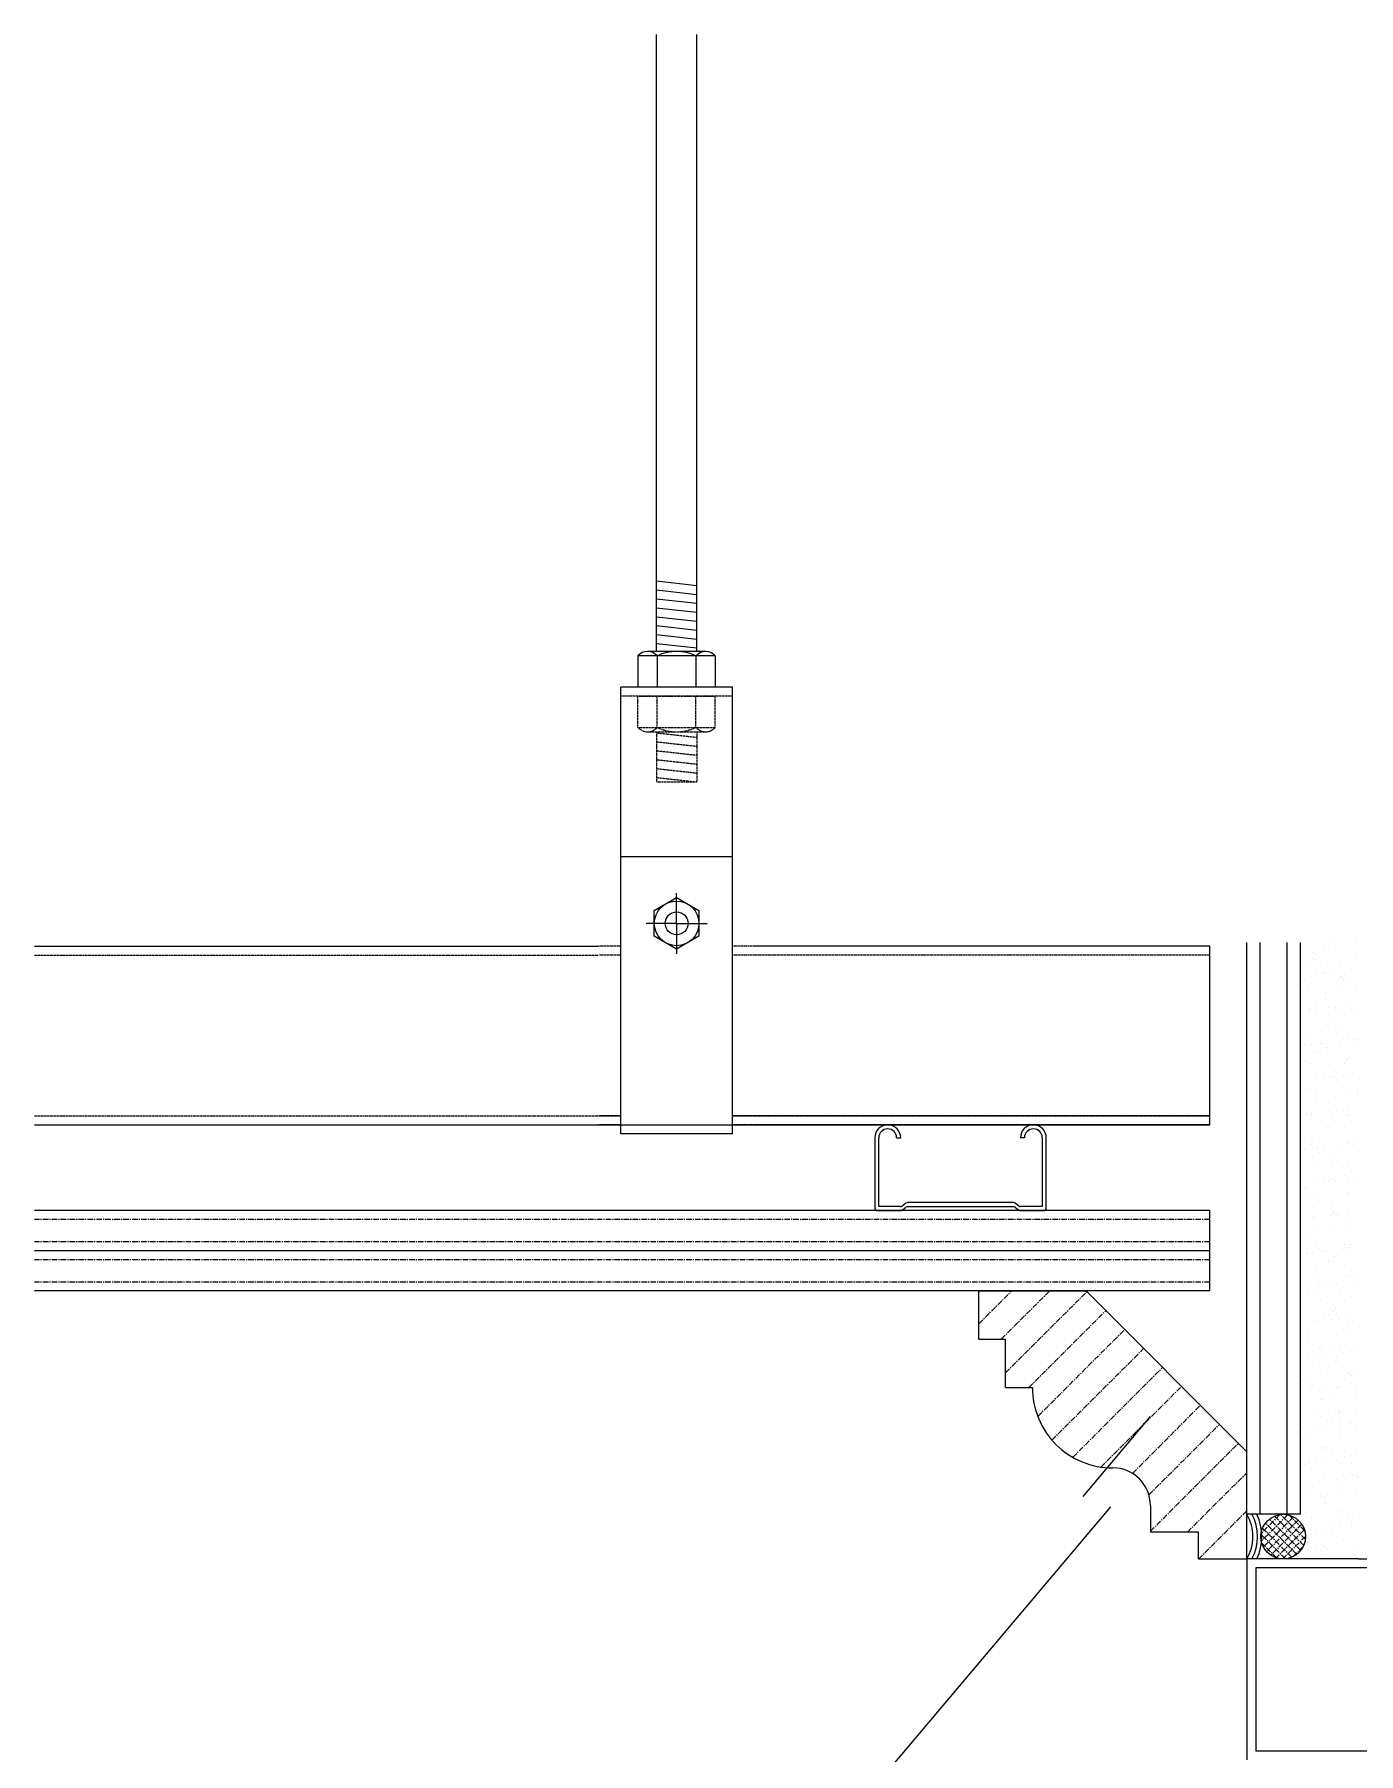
# Model space of a CAD drawing. Header units: inches. Extents: x -1249499 to 290957, y -589671 to 1013543.
# Drawn here: x -885822.3 to -885525.9, y 253292.7 to 253677.6 of the extents above; entities that cross this region are included whole.
import ezdxf

# ---------------------------------------------------------------- set-up
doc = ezdxf.new("R2010")
doc.units = ezdxf.units.IN
doc.header["$MEASUREMENT"] = 0
doc.linetypes.add('CENTER', pattern=[2, 1.25, -0.25, 0.25, -0.25])
doc.linetypes.add('HD10', pattern=[0.25, 0.15, -0.1])
for name, color, linetype in [('11', 13, 'CENTER'), ('3', 2, 'Continuous'), ('31', 54, 'Continuous'), ('32', 11, 'Continuous'), ('5', 5, 'Continuous'), ('6', 6, 'Continuous')]:
    doc.layers.add(name, color=color, linetype=linetype)
doc.layers.add('8', color=8, linetype='Continuous', lineweight=5)

msp = doc.modelspace()

# ---------------------------------------------------------------- linework, layer by layer
at = {"layer": '11'}
for p, q in [((-885559.13, 253412.24), (-885822.25, 253412.24)), ((-885559.13, 253407.24), (-885822.25, 253407.24)), ((-885559.13, 253403.24), (-885822.25, 253403.24)), ((-885559.13, 253398.24), (-885822.25, 253398.24)), ((-885610.86, 253388.89), (-885603.51, 253396.24)), ((-885605.83, 253385.44), (-885595.03, 253396.24)), ((-885604.86, 253377.92), (-885586.7, 253396.08)), ((-885599.66, 253374.64), (-885582.46, 253391.83)), ((-885597.66, 253368.14), (-885578.22, 253387.59)), ((-885594.48, 253362.84), (-885573.98, 253383.35)), ((-885589.84, 253359), (-885569.73, 253379.11)), ((-885583.54, 253356.81), (-885565.49, 253374.86)), ((-885576.47, 253355.4), (-885561.25, 253370.62)), ((-885572.8, 253350.58), (-885557, 253366.38)), ((-885572.46, 253342.43), (-885552.76, 253362.13)), ((-885564.18, 253342.23), (-885550.86, 253355.55)), ((-885561.69, 253336.23), (-885550.86, 253347.06)), ((-885543.45, 253346.18), (-885547.68, 253341.96)), ((-885541.73, 253346.14), (-885547.63, 253340.24)), ((-885538.14, 253339.25), (-885544.72, 253345.82)), ((-885537.76, 253340.64), (-885543.32, 253346.2)), ((-885537.9, 253342.55), (-885541.42, 253346.06)), ((-885540.81, 253336.62), (-885547.35, 253343.15)), ((-885540.42, 253345.67), (-885547.16, 253338.93)), ((-885539.69, 253337.26), (-885546.7, 253344.27)), ((-885539.38, 253344.95), (-885546.44, 253337.89)), ((-885538.8, 253338.14), (-885545.82, 253345.16)), ((-885538.56, 253344), (-885545.49, 253337.07)), ((-885537.98, 253342.81), (-885544.3, 253336.49)), ((-885542.22, 253336.26), (-885547.7, 253341.74)), ((-885544.18, 253336.45), (-885547.51, 253339.78)), ((-885537.73, 253341.3), (-885542.79, 253336.24)), ((-885538.25, 253339), (-885540.49, 253336.76))]:
    msp.add_line(p, q, dxfattribs=at)
at = {"layer": '3'}
for p, q in [((-885550.86, 253336.24), (-885550.86, 253474.28)), ((-885538.86, 253346.24), (-885538.86, 253474.28)), ((-885610.86, 253385.44), (-885610.86, 253396.24)), ((-885610.86, 253396.24), (-885586.86, 253396.24)), ((-885586.86, 253396.24), (-885550.86, 253360.24)), ((-885610.86, 253385.44), (-885604.86, 253385.44)), ((-885604.86, 253374.64), (-885604.86, 253385.44)), ((-885604.86, 253374.64), (-885598.86, 253374.64)), ((-885550.86, 253336.24), (-885550.86, 253356.24)), ((-885572.46, 253348.24), (-885572.46, 253342.24)), ((-885538.86, 253346.24), (-885550.86, 253346.24)), ((-885561.66, 253342.24), (-885572.46, 253342.24)), ((-885561.66, 253336.24), (-885561.66, 253342.24)), ((-885561.66, 253336.24), (-885550.86, 253336.24))]:
    msp.add_line(p, q, dxfattribs=at)
for centre, radius, start, end in [((-885580.86, 253374.61), 18, 179.9079, 270), ((-885580.86, 253348.24), 8.4, 0, 90)]:
    msp.add_arc(centre, radius, start, end, dxfattribs=at)
at = {"layer": '31'}
for p, q in [((-885683, 253539.44), (-885683, 253677.6)), ((-885674, 253539.44), (-885674, 253677.6)), ((-885674, 253554.14), (-885683, 253555.14)), ((-885674, 253552.14), (-885683, 253553.14)), ((-885674, 253550.14), (-885683, 253551.14)), ((-885674, 253548.14), (-885683, 253549.14)), ((-885674, 253546.14), (-885683, 253547.14)), ((-885674, 253544.14), (-885683, 253545.14)), ((-885674, 253542.14), (-885683, 253543.14)), ((-885669.84, 253538.44), (-885687.16, 253538.44)), ((-885687.16, 253538.44), (-885687.16, 253531.44)), ((-885672, 253539.44), (-885684.99, 253539.44)), ((-885674, 253540.14), (-885683, 253541.14)), ((-885682.83, 253538.44), (-885682.83, 253531.44)), ((-885674.17, 253538.44), (-885674.17, 253531.44)), ((-885669.84, 253538.44), (-885669.84, 253531.44)), ((-885666, 253531.44), (-885691, 253531.44)), ((-885691, 253431.44), (-885691, 253531.44)), ((-885669.84, 253531.44), (-885687.16, 253531.44)), ((-885666, 253431.44), (-885666, 253531.44)), ((-885691, 253493.55), (-885666, 253493.55)), ((-885678.5, 253478.55), (-885678.5, 253485.35)), ((-885683.5, 253481.44), (-885678.5, 253484.32)), ((-885683.5, 253475.66), (-885683.5, 253481.44)), ((-885678.5, 253484.32), (-885673.5, 253481.44)), ((-885673.5, 253481.44), (-885673.5, 253475.66)), ((-885678.5, 253478.55), (-885685.29, 253478.55)), ((-885678.5, 253478.55), (-885678.5, 253471.75)), ((-885678.5, 253478.55), (-885671.7, 253478.55)), ((-885822.25, 253473.44), (-885696, 253473.44)), ((-885678.5, 253472.78), (-885683.5, 253475.66)), ((-885673.5, 253475.66), (-885678.5, 253472.78)), ((-885559.13, 253473.44), (-885661, 253473.44)), ((-885559.13, 253433.44), (-885559.13, 253473.44)), ((-885822.25, 253433.44), (-885559.13, 253433.44)), ((-885666, 253431.44), (-885691, 253431.44)), ((-885559.13, 253433.44), (-885661, 253433.44)), ((-885634.15, 253430.54), (-885634.15, 253414.84)), ((-885633.25, 253415.14), (-885633.25, 253430.54)), ((-885629.25, 253430.54), (-885628.35, 253430.54)), ((-885600.65, 253430.54), (-885601.55, 253430.54)), ((-885596.65, 253430.54), (-885596.65, 253415.14)), ((-885595.75, 253414.84), (-885595.75, 253430.54)), ((-885628.36, 253415.14), (-885633.25, 253415.14)), ((-885627.16, 253415.91), (-885627.99, 253415.26)), ((-885614.95, 253416.04), (-885626.79, 253416.04)), ((-885626.79, 253415.14), (-885614.95, 253415.14)), ((-885603.11, 253416.04), (-885614.95, 253416.04)), ((-885614.95, 253415.14), (-885603.11, 253415.14)), ((-885601.91, 253415.26), (-885602.74, 253415.91)), ((-885596.65, 253415.14), (-885601.54, 253415.14)), ((-885559.13, 253414.24), (-885822.25, 253414.24)), ((-885633.55, 253414.24), (-885628.36, 253414.24)), ((-885627.99, 253414.36), (-885627.16, 253415.01)), ((-885602.74, 253415.01), (-885601.91, 253414.36)), ((-885601.54, 253414.24), (-885596.35, 253414.24)), ((-885559.13, 253396.24), (-885559.13, 253414.24)), ((-885559.13, 253405.24), (-885822.25, 253405.24)), ((-885559.13, 253396.24), (-885822.25, 253396.24))]:
    msp.add_line(p, q, dxfattribs=at)
at = {"layer": '31', "linetype": 'HD10'}
for p, q in [((-885666, 253529.44), (-885691, 253529.44)), ((-885687.16, 253529.44), (-885669.84, 253529.44)), ((-885687.16, 253522.44), (-885687.16, 253529.44)), ((-885682.83, 253522.44), (-885682.83, 253529.44)), ((-885674.17, 253522.44), (-885674.17, 253529.44)), ((-885669.84, 253522.44), (-885669.84, 253529.44)), ((-885687.16, 253522.44), (-885669.84, 253522.44)), ((-885684.99, 253521.44), (-885672, 253521.44)), ((-885683, 253521.44), (-885683, 253510.14)), ((-885674, 253520.14), (-885683, 253521.14)), ((-885674, 253518.14), (-885683, 253519.14)), ((-885674, 253521.44), (-885674, 253510.14)), ((-885674, 253516.14), (-885683, 253517.14)), ((-885674, 253514.14), (-885683, 253515.14)), ((-885674, 253512.14), (-885683, 253513.14)), ((-885674, 253510.14), (-885683, 253511.14)), ((-885674, 253510.14), (-885683, 253510.14)), ((-885691, 253473.44), (-885696, 253473.44)), ((-885661, 253473.44), (-885666, 253473.44)), ((-885822.25, 253471.44), (-885696, 253471.44)), ((-885691, 253471.44), (-885696, 253471.44)), ((-885661, 253471.44), (-885666, 253471.44)), ((-885559.13, 253471.44), (-885661, 253471.44)), ((-885822.25, 253435.44), (-885691, 253435.44)), ((-885691, 253435.44), (-885696, 253435.44)), ((-885661, 253435.44), (-885666, 253435.44)), ((-885666, 253435.44), (-885559.13, 253435.44)), ((-885559.13, 253435.44), (-885661, 253435.44)), ((-885691, 253433.44), (-885696, 253433.44)), ((-885661, 253433.44), (-885666, 253433.44))]:
    msp.add_line(p, q, dxfattribs=at)
at = {"layer": '31'}
for radius in [5, 2.55]:
    msp.add_circle((-885678.5, 253478.55), radius, dxfattribs=at)
for centre, radius, start, end in [((-885684.99, 253536.59), 2.84, 40.4174, 139.5826), ((-885678.5, 253529.56), 9.88, 63.9922, 116.0078), ((-885672, 253536.59), 2.84, 40.4174, 139.5826), ((-885631.25, 253430.54), 2.9, 0, 180), ((-885631.25, 253430.54), 2, 90, 180), ((-885631.25, 253430.54), 2, 0, 90), ((-885598.65, 253430.54), 2.9, 0, 180), ((-885598.65, 253430.54), 2, 90, 180), ((-885598.65, 253430.54), 2, 0, 90), ((-885628.36, 253415.74), 0.6, 270, 307.9303), ((-885626.79, 253415.44), 0.6, 90, 127.9303), ((-885626.79, 253414.54), 0.6, 90, 127.9303), ((-885603.11, 253415.44), 0.6, 52.0697, 90), ((-885603.11, 253414.54), 0.6, 52.0697, 90), ((-885601.54, 253415.74), 0.6, 232.0697, 270), ((-885633.55, 253414.84), 0.6, 180, 270), ((-885628.36, 253414.84), 0.6, 270, 307.9303), ((-885601.54, 253414.84), 0.6, 232.0697, 270), ((-885596.35, 253414.84), 0.6, 270, 0)]:
    msp.add_arc(centre, radius, start, end, dxfattribs=at)
at = {"layer": '31', "linetype": 'HD10'}
for centre, radius, start, end in [((-885684.99, 253524.28), 2.84, 220.4174, 319.5826), ((-885678.5, 253531.31), 9.88, 243.9922, 296.0078), ((-885672, 253524.28), 2.84, 220.4174, 319.5826)]:
    msp.add_arc(centre, radius, start, end, dxfattribs=at)
at = {"layer": '32'}
msp.add_circle((-885542.73, 253341.24), 5, dxfattribs=at)
at = {"layer": '5'}
for p, q in [((-885547.86, 253346.24), (-885547.86, 253474.28)), ((-885541.86, 253346.24), (-885541.86, 253474.28)), ((-885533.61, 253473.23), (-885533.61, 253473.23)), ((-885532.24, 253474.22), (-885532.24, 253474.22)), ((-885530.97, 253473.41), (-885530.97, 253473.41)), ((-885526.31, 253474.2), (-885526.31, 253474.2)), ((-885537.48, 253470.26), (-885537.48, 253470.26)), ((-885535.88, 253472.07), (-885535.88, 253472.07)), ((-885535.76, 253470.49), (-885535.76, 253470.49)), ((-885535.32, 253471.57), (-885535.32, 253471.57)), ((-885532.71, 253469.18), (-885532.71, 253469.18)), ((-885529.81, 253470.23), (-885529.81, 253470.23)), ((-885526.42, 253470.51), (-885526.42, 253470.51)), ((-885537.89, 253465.88), (-885537.89, 253465.88)), ((-885535.41, 253467.08), (-885535.41, 253467.08)), ((-885533.85, 253467.29), (-885533.85, 253467.29)), ((-885533.43, 253467.45), (-885533.43, 253467.45)), ((-885531.41, 253467.61), (-885531.41, 253467.61)), ((-885529.82, 253466.7), (-885529.82, 253466.7)), ((-885529.73, 253466.44), (-885529.73, 253466.44)), ((-885529.17, 253465.93), (-885529.17, 253465.93)), ((-885528.55, 253465.9), (-885528.55, 253465.9)), ((-885527.34, 253468.15), (-885527.34, 253468.15)), ((-885538.75, 253463.81), (-885538.75, 253463.81)), ((-885538.19, 253463.3), (-885538.19, 253463.3)), ((-885537.29, 253464.48), (-885537.29, 253464.48)), ((-885533.34, 253462.98), (-885533.34, 253462.98)), ((-885533.24, 253461.67), (-885533.24, 253461.67)), ((-885529.62, 253464.45), (-885529.62, 253464.45)), ((-885526.56, 253463.54), (-885526.56, 253463.54)), ((-885537.1, 253458.7), (-885537.1, 253458.7)), ((-885536.74, 253459.18), (-885536.74, 253459.18)), ((-885536.72, 253459.14), (-885536.72, 253459.14)), ((-885535.58, 253460.91), (-885535.58, 253460.91)), ((-885535.47, 253458.37), (-885535.47, 253458.37)), ((-885532.65, 253459.68), (-885532.65, 253459.68)), ((-885532.6, 253458.17), (-885532.6, 253458.17)), ((-885532.04, 253457.67), (-885532.04, 253457.67)), ((-885531.09, 253459.89), (-885531.09, 253459.89)), ((-885529.43, 253458.66), (-885529.43, 253458.66)), ((-885528.65, 253460.21), (-885528.65, 253460.21)), ((-885527.39, 253459.19), (-885527.39, 253459.19)), ((-885526.13, 253458.39), (-885526.13, 253458.39)), ((-885533.05, 253455.89), (-885533.05, 253455.89)), ((-885530.92, 253455.47), (-885530.92, 253455.47)), ((-885529.43, 253455.27), (-885529.43, 253455.27)), ((-885538.45, 253452.64), (-885538.45, 253452.64)), ((-885537.96, 253451.21), (-885537.96, 253451.21)), ((-885536.92, 253452.92), (-885536.92, 253452.92)), ((-885536.39, 253451.42), (-885536.39, 253451.42)), ((-885535.47, 253449.91), (-885535.47, 253449.91)), ((-885534.31, 253451.66), (-885534.31, 253451.66)), ((-885533.96, 253451.74), (-885533.96, 253451.74)), ((-885533.05, 253450.86), (-885533.05, 253450.86)), ((-885532.86, 253450.11), (-885532.86, 253450.11)), ((-885529.88, 253452.28), (-885529.88, 253452.28)), ((-885529.24, 253452.88), (-885529.24, 253452.88)), ((-885528.32, 253452.48), (-885528.32, 253452.48)), ((-885526.45, 253452.54), (-885526.45, 253452.54)), ((-885525.9, 253452.03), (-885525.9, 253452.03)), ((-885525.88, 253452.8), (-885525.88, 253452.8)), ((-885537.84, 253447.94), (-885537.84, 253447.94)), ((-885536.73, 253447.14), (-885536.73, 253447.14)), ((-885534.91, 253449.4), (-885534.91, 253449.4)), ((-885532.3, 253447.01), (-885532.3, 253447.01)), ((-885529.05, 253447.1), (-885529.05, 253447.1)), ((-885528.49, 253447.96), (-885528.49, 253447.96)), ((-885535.19, 253443.81), (-885535.19, 253443.81)), ((-885533.63, 253444.02), (-885533.63, 253444.02)), ((-885532.67, 253444.33), (-885532.67, 253444.33)), ((-885531.89, 253444.15), (-885531.89, 253444.15)), ((-885531.19, 253444.34), (-885531.19, 253444.34)), ((-885530.63, 253443.34), (-885530.63, 253443.34)), ((-885529.32, 253444.27), (-885529.32, 253444.27)), ((-885528.76, 253443.76), (-885528.76, 253443.76)), ((-885527.11, 253444.87), (-885527.11, 253444.87)), ((-885538.34, 253441.64), (-885538.34, 253441.64)), ((-885537.78, 253441.13), (-885537.78, 253441.13)), ((-885536.54, 253441.36), (-885536.54, 253441.36)), ((-885535.41, 253440.43), (-885535.41, 253440.43)), ((-885535.17, 253438.74), (-885535.17, 253438.74)), ((-885532.48, 253438.55), (-885532.48, 253438.55)), ((-885528.86, 253441.32), (-885528.86, 253441.32)), ((-885526.15, 253441.37), (-885526.15, 253441.37)), ((-885526.07, 253440.44), (-885526.07, 253440.44)), ((-885538.81, 253436.62), (-885538.81, 253436.62)), ((-885537.54, 253435.82), (-885537.54, 253435.82)), ((-885536.5, 253435.87), (-885536.5, 253435.87)), ((-885536.35, 253435.58), (-885536.35, 253435.58)), ((-885532.42, 253436.41), (-885532.42, 253436.41)), ((-885532.19, 253436), (-885532.19, 253436)), ((-885531.63, 253435.5), (-885531.63, 253435.5)), ((-885530.86, 253436.61), (-885530.86, 253436.61)), ((-885529.47, 253436.64), (-885529.47, 253436.64)), ((-885528.67, 253435.54), (-885528.67, 253435.54)), ((-885528.42, 253436.93), (-885528.42, 253436.93)), ((-885528.2, 253435.83), (-885528.2, 253435.83)), ((-885538.04, 253430.47), (-885538.04, 253430.47)), ((-885532.99, 253432.91), (-885532.99, 253432.91)), ((-885532.29, 253432.77), (-885532.29, 253432.77)), ((-885529.02, 253433.11), (-885529.02, 253433.11)), ((-885537.73, 253427.94), (-885537.73, 253427.94)), ((-885536.39, 253429.11), (-885536.39, 253429.11)), ((-885536.17, 253428.15), (-885536.17, 253428.15)), ((-885536.16, 253429.8), (-885536.16, 253429.8)), ((-885535.12, 253428.3), (-885535.12, 253428.3)), ((-885535.06, 253427.74), (-885535.06, 253427.74)), ((-885534.5, 253427.23), (-885534.5, 253427.23)), ((-885533.73, 253428.47), (-885533.73, 253428.47)), ((-885532.1, 253426.99), (-885532.1, 253426.99)), ((-885529.66, 253429), (-885529.66, 253429)), ((-885528.49, 253429.76), (-885528.49, 253429.76)), ((-885528.1, 253429.21), (-885528.1, 253429.21)), ((-885527.04, 253429.13), (-885527.04, 253429.13)), ((-885526.04, 253430.37), (-885526.04, 253430.37)), ((-885535.97, 253424.02), (-885535.97, 253424.02)), ((-885531.89, 253424.84), (-885531.89, 253424.84)), ((-885530.57, 253425.4), (-885530.57, 253425.4)), ((-885528.3, 253423.98), (-885528.3, 253423.98)), ((-885537.93, 253419.47), (-885537.93, 253419.47)), ((-885537.37, 253418.96), (-885537.37, 253418.96)), ((-885534.97, 253420.54), (-885534.97, 253420.54)), ((-885533.96, 253421.6), (-885533.96, 253421.6)), ((-885533.41, 253420.74), (-885533.41, 253420.74)), ((-885532.7, 253420.79), (-885532.7, 253420.79)), ((-885531.91, 253421.21), (-885531.91, 253421.21)), ((-885530.97, 253421.07), (-885530.97, 253421.07)), ((-885528.91, 253422.1), (-885528.91, 253422.1)), ((-885528.35, 253421.6), (-885528.35, 253421.6)), ((-885526.89, 253421.6), (-885526.89, 253421.6)), ((-885537.49, 253417.87), (-885537.49, 253417.87)), ((-885535.78, 253418.24), (-885535.78, 253418.24)), ((-885534.76, 253416.57), (-885534.76, 253416.57)), ((-885531.72, 253415.43), (-885531.72, 253415.43)), ((-885528.14, 253417.89), (-885528.14, 253417.89)), ((-885528.11, 253418.2), (-885528.11, 253418.2)), ((-885538.72, 253412.28), (-885538.72, 253412.28)), ((-885536.28, 253412.6), (-885536.28, 253412.6)), ((-885535.59, 253412.46), (-885535.59, 253412.46)), ((-885532.2, 253413.14), (-885532.2, 253413.14)), ((-885531.78, 253413.83), (-885531.78, 253413.83)), ((-885531.54, 253414.08), (-885531.54, 253414.08)), ((-885531.22, 253413.33), (-885531.22, 253413.33)), ((-885530.64, 253413.34), (-885530.64, 253413.34)), ((-885530.28, 253413.28), (-885530.28, 253413.28)), ((-885528.2, 253413.66), (-885528.2, 253413.66)), ((-885527.92, 253412.42), (-885527.92, 253412.42)), ((-885537.63, 253408.3), (-885537.63, 253408.3)), ((-885535.06, 253410.36), (-885535.06, 253410.36)), ((-885531.54, 253409.65), (-885531.54, 253409.65)), ((-885528.61, 253410.94), (-885528.61, 253410.94)), ((-885538.46, 253406.56), (-885538.46, 253406.56)), ((-885537.51, 253404.67), (-885537.51, 253404.67)), ((-885537.2, 253405.75), (-885537.2, 253405.75)), ((-885535.95, 253404.87), (-885535.95, 253404.87)), ((-885535.4, 253406.68), (-885535.4, 253406.68)), ((-885534.65, 253405.57), (-885534.65, 253405.57)), ((-885534.09, 253405.06), (-885534.09, 253405.06)), ((-885533.51, 253405.2), (-885533.51, 253405.2)), ((-885531.35, 253403.86), (-885531.35, 253403.86)), ((-885529.44, 253405.73), (-885529.44, 253405.73)), ((-885529.12, 253406.57), (-885529.12, 253406.57)), ((-885527.87, 253405.94), (-885527.87, 253405.94)), ((-885527.85, 253405.77), (-885527.85, 253405.77)), ((-885527.73, 253406.64), (-885527.73, 253406.64)), ((-885535.21, 253400.9), (-885535.21, 253400.9)), ((-885532.64, 253402.85), (-885532.64, 253402.85)), ((-885531.48, 253402.67), (-885531.48, 253402.67)), ((-885528.5, 253399.93), (-885528.5, 253399.93)), ((-885527.54, 253400.86), (-885527.54, 253400.86)), ((-885538.82, 253396.73), (-885538.82, 253396.73)), ((-885537.52, 253397.3), (-885537.52, 253397.3)), ((-885536.96, 253396.79), (-885536.96, 253396.79)), ((-885536.04, 253399.04), (-885536.04, 253399.04)), ((-885534.77, 253398.24), (-885534.77, 253398.24)), ((-885534.74, 253397.27), (-885534.74, 253397.27)), ((-885533.18, 253397.47), (-885533.18, 253397.47)), ((-885531.16, 253398.08), (-885531.16, 253398.08)), ((-885530.74, 253397.79), (-885530.74, 253397.79)), ((-885527.94, 253399.43), (-885527.94, 253399.43)), ((-885526.7, 253399.06), (-885526.7, 253399.06)), ((-885526.67, 253398.33), (-885526.67, 253398.33)), ((-885535.03, 253395.12), (-885535.03, 253395.12)), ((-885534.35, 253394.4), (-885534.35, 253394.4)), ((-885530.97, 253392.3), (-885530.97, 253392.3)), ((-885530.22, 253395.34), (-885530.22, 253395.34)), ((-885527.35, 253395.08), (-885527.35, 253395.08)), ((-885538.49, 253389), (-885538.49, 253389)), ((-885536.05, 253389.33), (-885536.05, 253389.33)), ((-885534.84, 253389.34), (-885534.84, 253389.34)), ((-885533.61, 253391.53), (-885533.61, 253391.53)), ((-885532.35, 253390.72), (-885532.35, 253390.72)), ((-885531.98, 253389.86), (-885531.98, 253389.86)), ((-885531.37, 253391.67), (-885531.37, 253391.67)), ((-885530.81, 253391.16), (-885530.81, 253391.16)), ((-885530.42, 253390.07), (-885530.42, 253390.07)), ((-885528.2, 253388.77), (-885528.2, 253388.77)), ((-885527.98, 253390.39), (-885527.98, 253390.39)), ((-885527.16, 253389.3), (-885527.16, 253389.3)), ((-885537.22, 253386.13), (-885537.22, 253386.13)), ((-885537.14, 253387.81), (-885537.14, 253387.81)), ((-885530.78, 253386.52), (-885530.78, 253386.52)), ((-885527.8, 253387.82), (-885527.8, 253387.82)), ((-885538.69, 253380.45), (-885538.69, 253380.45)), ((-885537.29, 253381.4), (-885537.29, 253381.4)), ((-885535.73, 253381.6), (-885535.73, 253381.6)), ((-885534.65, 253383.56), (-885534.65, 253383.56)), ((-885534.24, 253383.4), (-885534.24, 253383.4)), ((-885533.68, 253382.89), (-885533.68, 253382.89)), ((-885533.29, 253381.92), (-885533.29, 253381.92)), ((-885531.19, 253384.02), (-885531.19, 253384.02)), ((-885531.07, 253380.5), (-885531.07, 253380.5)), ((-885530.59, 253380.74), (-885530.59, 253380.74)), ((-885529.93, 253383.21), (-885529.93, 253383.21)), ((-885529.21, 253382.46), (-885529.21, 253382.46)), ((-885527.65, 253382.66), (-885527.65, 253382.66)), ((-885526.97, 253383.52), (-885526.97, 253383.52)), ((-885534.71, 253380.29), (-885534.71, 253380.29)), ((-885534.46, 253377.78), (-885534.46, 253377.78)), ((-885528.09, 253377.76), (-885528.09, 253377.76)), ((-885527.54, 253377.26), (-885527.54, 253377.26)), ((-885526.78, 253377.74), (-885526.78, 253377.74)), ((-885538.6, 253373.46), (-885538.6, 253373.46)), ((-885538.5, 253374.67), (-885538.5, 253374.67)), ((-885538.11, 253376.49), (-885538.11, 253376.49)), ((-885537.11, 253375.13), (-885537.11, 253375.13)), ((-885536.85, 253375.68), (-885536.85, 253375.68)), ((-885536.55, 253374.62), (-885536.55, 253374.62)), ((-885534.52, 253373.99), (-885534.52, 253373.99)), ((-885532.96, 253374.2), (-885532.96, 253374.2)), ((-885532.29, 253372.78), (-885532.29, 253372.78)), ((-885530.52, 253374.52), (-885530.52, 253374.52)), ((-885530.4, 253374.96), (-885530.4, 253374.96)), ((-885528.77, 253376.51), (-885528.77, 253376.51)), ((-885527.5, 253375.7), (-885527.5, 253375.7)), ((-885526.45, 253375.06), (-885526.45, 253375.06)), ((-885538.32, 253368.89), (-885538.32, 253368.89)), ((-885535.69, 253368.98), (-885535.69, 253368.98)), ((-885534.27, 253371.99), (-885534.27, 253371.99)), ((-885533.94, 253372.23), (-885533.94, 253372.23)), ((-885530.96, 253369.5), (-885530.96, 253369.5)), ((-885530.4, 253368.99), (-885530.4, 253368.99)), ((-885530.21, 253369.18), (-885530.21, 253369.18)), ((-885526.6, 253371.96), (-885526.6, 253371.96)), ((-885526.35, 253368.99), (-885526.35, 253368.99)), ((-885538.27, 253365.73), (-885538.27, 253365.73)), ((-885535.83, 253366.05), (-885535.83, 253366.05)), ((-885534.42, 253368.17), (-885534.42, 253368.17)), ((-885534.08, 253366.21), (-885534.08, 253366.21)), ((-885531.76, 253366.59), (-885531.76, 253366.59)), ((-885530.19, 253366.79), (-885530.19, 253366.79)), ((-885529.87, 253365.27), (-885529.87, 253365.27)), ((-885527.79, 253366.6), (-885527.79, 253366.6)), ((-885527.76, 253367.12), (-885527.76, 253367.12)), ((-885526.41, 253366.18), (-885526.41, 253366.18)), ((-885538.13, 253363.11), (-885538.13, 253363.11)), ((-885536.81, 253363.96), (-885536.81, 253363.96)), ((-885533.83, 253361.23), (-885533.83, 253361.23)), ((-885533.27, 253361.46), (-885533.27, 253361.46)), ((-885530.02, 253363.4), (-885530.02, 253363.4)), ((-885537.07, 253358.12), (-885537.07, 253358.12)), ((-885536.79, 253357.74), (-885536.79, 253357.74)), ((-885535.5, 253358.33), (-885535.5, 253358.33)), ((-885533.89, 253360.43), (-885533.89, 253360.43)), ((-885533.27, 253360.72), (-885533.27, 253360.72)), ((-885533.06, 253358.65), (-885533.06, 253358.65)), ((-885532, 253360.66), (-885532, 253360.66)), ((-885530.66, 253358.33), (-885530.66, 253358.33)), ((-885529.84, 253357.62), (-885529.84, 253357.62)), ((-885528.99, 253359.19), (-885528.99, 253359.19)), ((-885527.45, 253357.76), (-885527.45, 253357.76)), ((-885527.43, 253359.39), (-885527.43, 253359.39)), ((-885526.22, 253360.4), (-885526.22, 253360.4)), ((-885537.94, 253357.33), (-885537.94, 253357.33)), ((-885533.7, 253354.65), (-885533.7, 253354.65)), ((-885530.84, 253353.95), (-885530.84, 253353.95)), ((-885527.68, 253355.59), (-885527.68, 253355.59)), ((-885527.13, 253355.09), (-885527.13, 253355.09)), ((-885526.03, 253354.62), (-885526.03, 253354.62)), ((-885538.37, 253350.18), (-885538.37, 253350.18)), ((-885537.75, 253351.55), (-885537.75, 253351.55)), ((-885536.7, 253352.96), (-885536.7, 253352.96)), ((-885536.14, 253352.45), (-885536.14, 253352.45)), ((-885534.37, 253350.23), (-885534.37, 253350.23)), ((-885534.3, 253350.72), (-885534.3, 253350.72)), ((-885533.53, 253350.06), (-885533.53, 253350.06)), ((-885532.74, 253350.92), (-885532.74, 253350.92)), ((-885530.3, 253351.25), (-885530.3, 253351.25)), ((-885529.65, 253351.84), (-885529.65, 253351.84)), ((-885529.58, 253353.15), (-885529.58, 253353.15)), ((-885526.22, 253351.78), (-885526.22, 253351.78)), ((-885537.76, 253346.42), (-885537.76, 253346.42)), ((-885533.51, 253348.87), (-885533.51, 253348.87)), ((-885530.55, 253347.33), (-885530.55, 253347.33)), ((-885529.99, 253346.82), (-885529.99, 253346.82)), ((-885529.46, 253346.06), (-885529.46, 253346.06)), ((-885528.42, 253346.44), (-885528.42, 253346.44)), ((-885538.05, 253342.46), (-885538.05, 253342.46)), ((-885537.56, 253345.77), (-885537.56, 253345.77)), ((-885536.5, 253345.62), (-885536.5, 253345.62)), ((-885535.61, 253342.78), (-885535.61, 253342.78)), ((-885533.32, 253343.09), (-885533.32, 253343.09)), ((-885531.94, 253342.72), (-885531.94, 253342.72)), ((-885531.53, 253343.32), (-885531.53, 253343.32)), ((-885529.97, 253343.52), (-885529.97, 253343.52)), ((-885527.53, 253343.84), (-885527.53, 253343.84)), ((-885527.38, 253344.43), (-885527.38, 253344.43)), ((-885527.15, 253345.63), (-885527.15, 253345.63)), ((-885537.37, 253339.99), (-885537.37, 253339.99)), ((-885536.4, 253341.8), (-885536.4, 253341.8)), ((-885535.34, 253338.91), (-885535.34, 253338.91)), ((-885534.07, 253338.1), (-885534.07, 253338.1)), ((-885533.42, 253339.06), (-885533.42, 253339.06)), ((-885532.86, 253338.55), (-885532.86, 253338.55)), ((-885529.27, 253340.28), (-885529.27, 253340.28)), ((-885526, 253338.93), (-885526, 253338.93)), ((-885533.14, 253337.31), (-885533.14, 253337.31))]:
    msp.add_line(p, q, dxfattribs=at)
for radius, start, end in [(9.87, 329.5608, 30.4392), (10.87, 332.612, 27.388), (11.87, 335.0861, 24.9139)]:
    msp.add_arc((-885559.37, 253341.24), radius, start, end, dxfattribs=at)
at = {"layer": '6'}
for p, q in [((-885525.86, 253336.24), (-885550.86, 253336.24)), ((-885525.86, 253336.24), (-885550.86, 253336.24)), ((-885550.86, 253336.24), (-885550.86, 253291.23)), ((-885495.86, 253334.24), (-885548.86, 253334.24)), ((-885548.86, 253334.24), (-885548.86, 253293.23)), ((-885525.86, 253336.24), (-885495.86, 253336.24)), ((-885518.86, 253293.23), (-885548.86, 253293.23))]:
    msp.add_line(p, q, dxfattribs=at)
at = {"layer": '8'}
msp.add_line((-885587.53, 253350.25), (-885572.44, 253368.13), dxfattribs=at)
at = {"layer": '8', "linetype": 'Continuous'}
msp.add_line((-885581.42, 253347.91), (-885638.65, 253280.04), dxfattribs=at)

doc.saveas('drawing.dxf')
